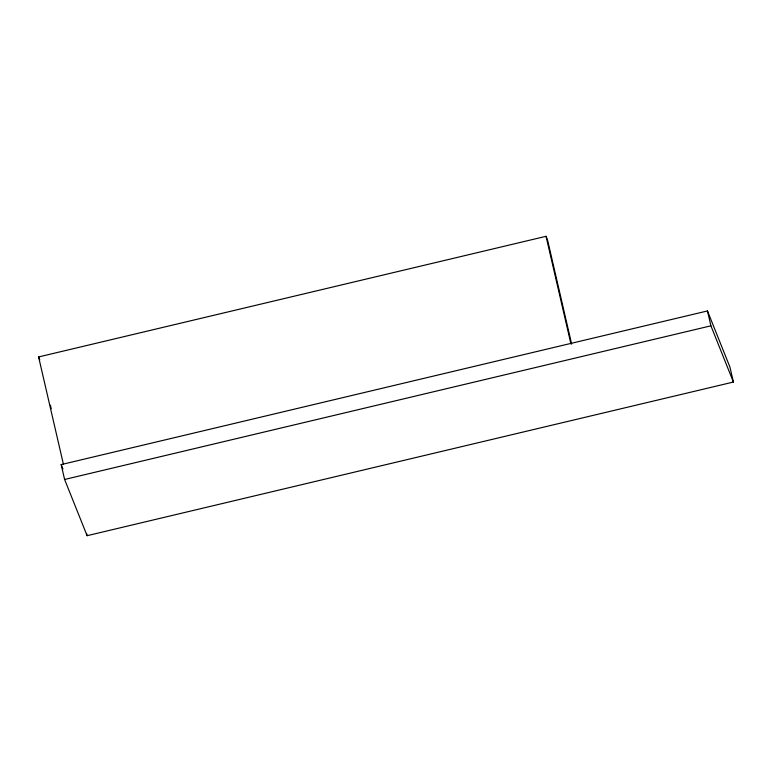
<?xml version="1.0" encoding="UTF-8"?>
<svg xmlns="http://www.w3.org/2000/svg" width="772" height="772" viewBox="0 0 772 772"><rect width="100%" height="100%" fill="white"/><g stroke="black" fill="none" stroke-linecap="round" stroke-linejoin="round"><path stroke-width="1.16" d="M63.449 464.397L38.6 356.944L546.045 236.309L547.599 240.179L571.637 344.129M61.171 464.599L707.47 310.942L729.965 367.173L733.4 382.043L87.101 535.691L64.607 479.47L61.171 464.599L62.937 469.009M64.607 479.47L710.916 325.823L733.4 382.043M38.6 356.944L39.768 359.848M707.47 310.942L710.916 325.823M546.045 236.309L570.904 343.752M86.57 533.404L87.101 535.691M50.412 405.203L51.222 408.706"/></g></svg>
